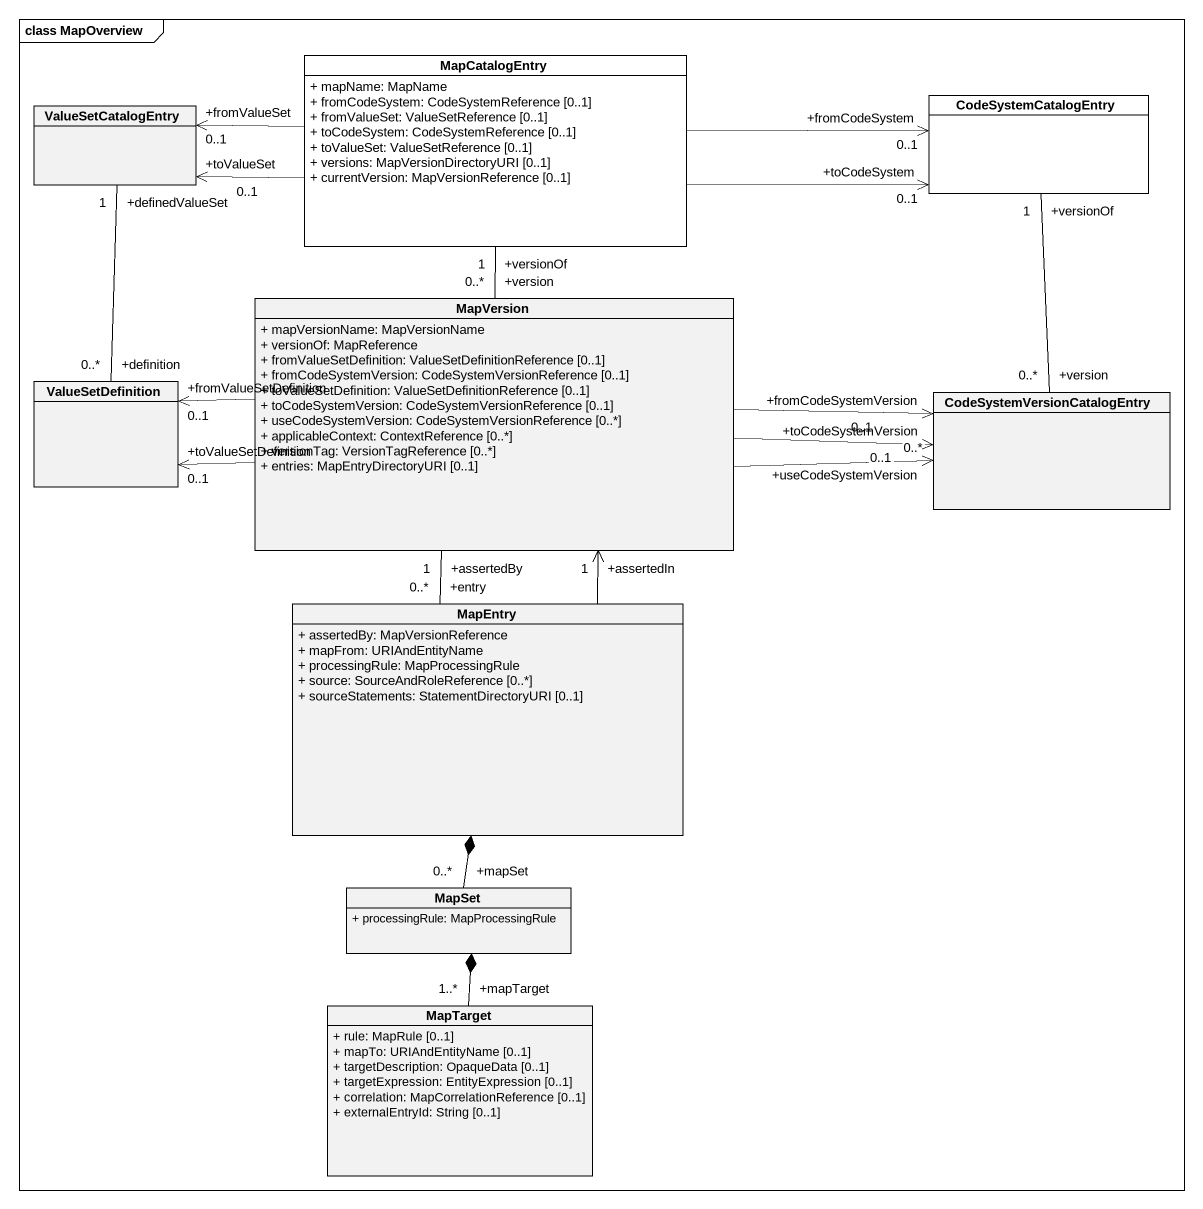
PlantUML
@startuml
mainframe class MapOverview
hide circle
hide empty members
skinparam classAttributeIconSize 0
class MapCatalogEntry #FFFFFF {
  + mapName: MapName
  + fromCodeSystem: CodeSystemReference [0..1]
  + fromValueSet: ValueSetReference [0..1]
  + toCodeSystem: CodeSystemReference [0..1]
  + toValueSet: ValueSetReference [0..1]
  + versions: MapVersionDirectoryURI [0..1]
  + currentVersion: MapVersionReference [0..1]
}
class ValueSetCatalogEntry
class CodeSystemCatalogEntry #FFFFFF
class MapVersion {
  + mapVersionName: MapVersionName
  + versionOf: MapReference
  + fromValueSetDefinition: ValueSetDefinitionReference [0..1]
  + fromCodeSystemVersion: CodeSystemVersionReference [0..1]
  + toValueSetDefinition: ValueSetDefinitionReference [0..1]
  + toCodeSystemVersion: CodeSystemVersionReference [0..1]
  + useCodeSystemVersion: CodeSystemVersionReference [0..*]
  + applicableContext: ContextReference [0..*]
  + versionTag: VersionTagReference [0..*]
  + entries: MapEntryDirectoryURI [0..1]
}
class ValueSetDefinition
class "CodeSystemVersionCatalogEntry" as CodeSystemVersionCatalogEntr
class MapEntry {
  + assertedBy: MapVersionReference
  + mapFrom: URIAndEntityName
  + processingRule: MapProcessingRule
  + source: SourceAndRoleReference [0..*]
  + sourceStatements: StatementDirectoryURI [0..1]
}
class MapSet {
  + processingRule: MapProcessingRule
}
class MapTarget {
  + rule: MapRule [0..1]
  + mapTo: URIAndEntityName [0..1]
  + targetDescription: OpaqueData [0..1]
  + targetExpression: EntityExpression [0..1]
  + correlation: MapCorrelationReference [0..1]
  + externalEntryId: String [0..1]
}
MapCatalogEntry -left-> "+fromValueSet\n0..1" ValueSetCatalogEntry
MapCatalogEntry -left-> "+toValueSet\n0..1" ValueSetCatalogEntry
MapCatalogEntry -right-> "+toCodeSystem\n0..1" CodeSystemCatalogEntry
MapCatalogEntry -right-> "+fromCodeSystem\n0..1" CodeSystemCatalogEntry
MapCatalogEntry "+versionOf\n1" -- "+version\n0..*" MapVersion
CodeSystemCatalogEntry "+versionOf\n1" -- "+version\n0..*" CodeSystemVersionCatalogEntr
MapVersion -left-> "+fromValueSetDefinition\n0..1" ValueSetDefinition
MapVersion -left-> "+toValueSetDefinition\n0..1" ValueSetDefinition
MapVersion -right-> "+useCodeSystemVersion\n0..*" CodeSystemVersionCatalogEntr
MapVersion -right-> "+toCodeSystemVersion\n0..1" CodeSystemVersionCatalogEntr
MapVersion "+assertedBy\n1" -- "+entry\n0..*" MapEntry
ValueSetDefinition "+definition\n0..*" -up- "+definedValueSet\n1" ValueSetCatalogEntry
CodeSystemVersionCatalogEntr "+fromCodeSystemVersion\n0..1" <-left- MapVersion
MapEntry -up-> "+assertedIn\n1" MapVersion
MapSet "+mapSet\n0..*" -up-* MapEntry
MapTarget "+mapTarget\n1..*" -up-* MapSet
@enduml
